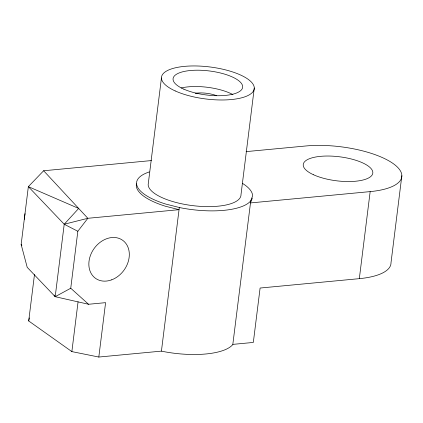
<?xml version="1.0" encoding="UTF-8"?>
<svg xmlns="http://www.w3.org/2000/svg" width="423" height="423" viewBox="0 0 423 423"><rect width="100%" height="100%" fill="white"/><g stroke="black" fill="none" stroke-linecap="round" stroke-linejoin="round"><path stroke-width="0.63" d="M34.485 274.511L28.701 320.962L71.862 351.608L98.813 357.044L105.591 302.656L88.56 304.269L55.191 296.687L27.209 267.336L21.15 244.468L28.352 186.643L43.638 170.755L151.429 160.571M55.191 296.687L64.217 224.253L78.678 208.444L28.352 186.643L64.217 224.253L77.837 231.27L70.741 288.243L55.191 296.687L54.118 295.048M71.862 351.608L78.065 301.805M161.449 77.954L148.166 184.587A46.736 16.137 7.1 0 0 194.776 205.869A46.736 16.137 7.1 0 0 241.004 194.617L254.281 87.984M98.813 357.044L161.427 351.127L179.315 207.497M161.427 351.127L161.909 351.249A58.416 20.172 7.1 0 0 232.803 344.549L250.76 200.745M232.867 344.375L253.324 342.44L260.097 288.037L359.323 278.657L370.167 191.608A64.259 22.186 7.1 0 0 393.168 163.579A64.259 22.186 7.1 0 0 305.882 145.972L246.075 151.624M401.85 175.688L391.005 262.736A64.259 22.186 7.1 0 1 359.323 278.657M28.701 320.962L29.346 317.9M252.335 198.049L250.485 202.924L370.167 191.608M77.837 231.27L87.836 218.294L179.045 209.676L165.509 206.255A58.416 20.172 7.1 0 1 136.486 183.762M64.217 224.253L87.836 218.294L43.638 170.755M70.741 288.243L88.56 304.269M21.15 244.468L21.864 245.578M181.176 87.989A35.051 12.103 7.1 0 1 232.909 94.593M24.582 219.315A23.371 18.453 -54.6 0 1 25.063 213.663M195.215 93.298A17.523 6.049 7.1 0 1 216.412 95.609M149.345 171.928A58.416 20.172 7.1 0 0 165.779 204.076L179.796 207.619A58.416 20.172 7.1 0 0 250.691 200.92L252.605 195.87A58.416 20.172 7.1 0 0 242.326 183.286M183.878 89.174A35.051 12.103 7.1 0 0 241.707 89.528A35.051 12.103 7.1 0 0 198.006 70.202A35.051 12.103 7.1 0 0 183.878 89.174M313.512 174.757A35.051 12.103 7.1 0 0 371.69 175.582A35.051 12.103 7.1 0 0 328.877 156.034A35.051 12.103 7.1 0 0 313.512 174.757M111.656 279.836A23.371 18.453 -54.6 0 0 125.182 242.575A23.371 18.453 -54.6 0 0 90.416 255.503A23.371 18.453 -54.6 0 0 111.656 279.836M175.18 90.924A46.736 16.137 7.1 0 0 252.753 92.024A46.736 16.137 7.1 0 0 195.664 65.956A46.736 16.137 7.1 0 0 175.18 90.924"/></g></svg>
